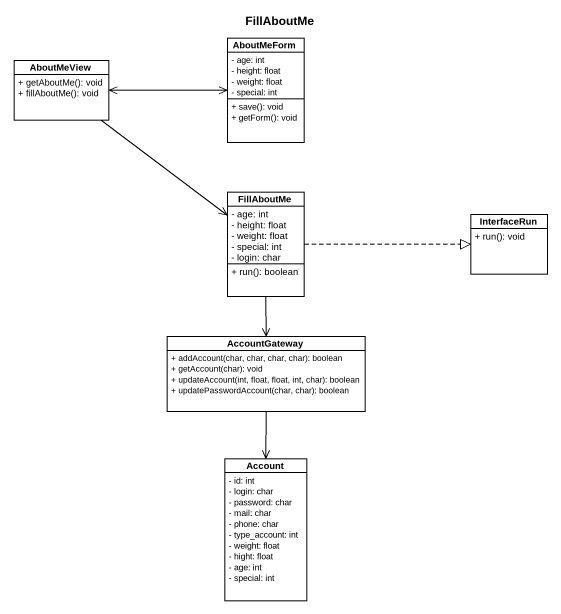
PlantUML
@startuml
title FillAboutMe
hide circle
hide empty members
skinparam classAttributeIconSize 0
class AboutMeForm {
  - age: int
  - height: float
  - weight: float
  - special: int
  + save(): void
  + getForm(): void
}
class AboutMeView {
  + getAboutMe(): void
  + fillAboutMe(): void
}
class FillAboutMe {
  - age: int
  - height: float
  - weight: float
  - special: int
  - login: char
  + run(): boolean
}
class InterfaceRun {
  + run(): void
}
class AccountGateway {
  + addAccount(char, char, char, char): boolean
  + getAccount(char): void
  + updateAccount(int, float, float, int, char): boolean
  + updatePasswordAccount(char, char): boolean
}
class Account {
  - id: int
  - login: char
  - password: char
  - mail: char
  - phone: char
  - type_account: int
  - weight: float
  - hight: float
  - age: int
  - special: int
}
AboutMeForm -left-> AboutMeView
AboutMeView -right-> AboutMeForm
AboutMeView --> FillAboutMe
FillAboutMe .right.|> InterfaceRun
FillAboutMe --> AccountGateway
AccountGateway --> Account
@enduml
